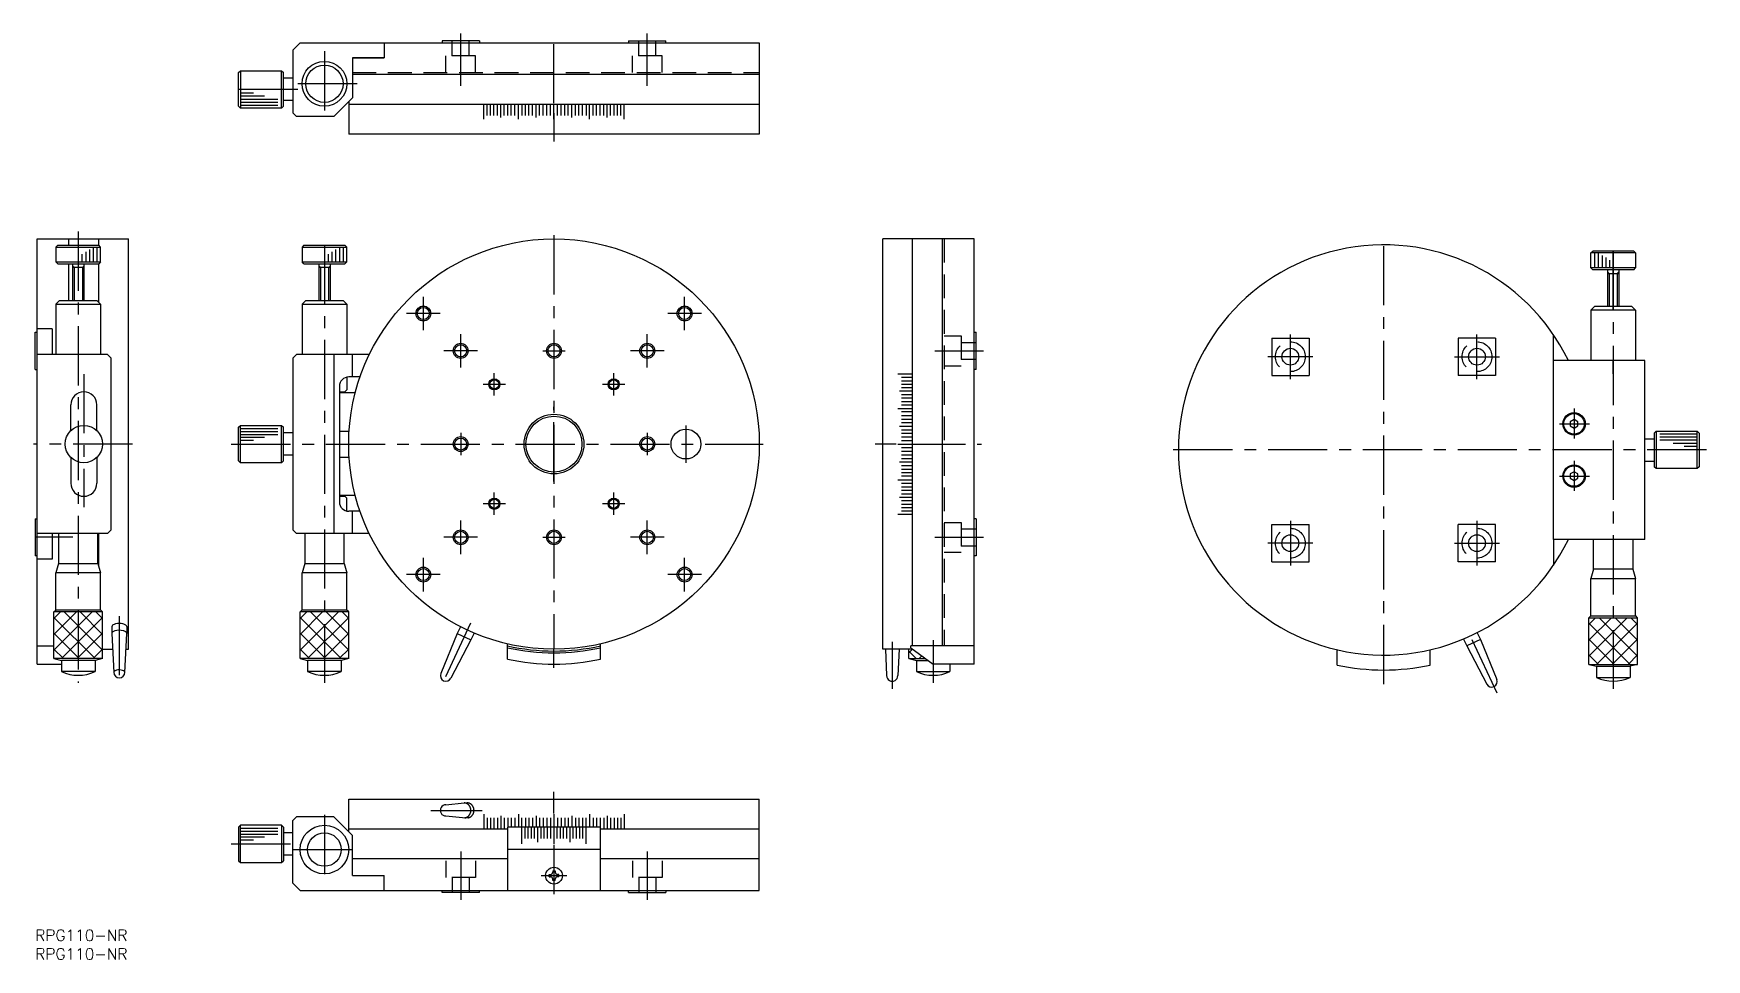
# Model space of a CAD drawing. Extents: x 0 to 448, y -8 to 240.
import ezdxf

# ---------------------------------------------------------------- set-up
doc = ezdxf.new("R2010")
doc.units = 0
doc.header["$LTSCALE"] = 0.5
doc.linetypes.add('CENTER', pattern=[50.8, 31.75, -6.35, 6.35, -6.35])
doc.linetypes.add('DASHED', pattern=[19.05, 12.7, -6.35])
for name, color, linetype in [('MSM_CENTER', 1, 'CENTER'), ('MSM_CONTINUOUS', 7, 'CONTINUOUS'), ('MSM_DASHED', 4, 'DASHED'), ('MSM_NARROW', 5, 'CONTINUOUS'), ('MSM_PART_NUMBER', 7, 'CONTINUOUS')]:
    doc.layers.add(name, color=color, linetype=linetype)
doc.styles.get("Standard").update_dxf_attribs({"font": 'txt.shx', "height": 3, "bigfont": 'bigfont.shx'})

# ---------------------------------------------------------------- blocks, each defined once
blk = doc.blocks.new('*U3')
at = {"layer": 'MSM_PART_NUMBER'}
blk.add_text('RPG110-NR', height=3, dxfattribs=at).set_placement((0, -3))
blk = doc.blocks.new('*U4')
at = {"layer": 'MSM_PART_NUMBER'}
blk.add_text('RPG110-NR', height=3, dxfattribs=at).set_placement((0, -8))

msp = doc.modelspace()

# ---------------------------------------------------------------- linework, layer by layer
at = {"layer": 'MSM_CENTER'}
for p, q in [((113.96, 226.25), (113.96, 240.31)), ((138.96, 221.58), (138.96, 239.81)), ((163.96, 226.25), (163.96, 240.31)), ((77.46, 235.53), (77.46, 218.01)), ((70.29, 225.31), (52.46, 225.31)), ((86.22, 226.77), (68.7, 226.77)), ((138.96, 218.95), (138.96, 211.31)), ((11.5, 187.21), (11.5, 66.21)), ((138.96, 186.21), (138.96, 75.21)), ((361.25, 65.83), (361.25, 185.63)), ((422.75, 166.13), (422.75, 183.96)), ((77.46, 183.53), (77.46, 66.21)), ((422.75, 181.96), (422.75, 64.63)), ((103.96, 160.71), (103.96, 169.71)), ((173.96, 160.71), (173.96, 169.71)), ((108.46, 165.21), (99.46, 165.21)), ((178.46, 165.21), (169.46, 165.21)), ((113.96, 150.71), (113.96, 159.71)), ((163.96, 150.71), (163.96, 159.71)), ((336.25, 147.63), (336.25, 159.63)), ((386.25, 147.63), (386.25, 159.63)), ((118.46, 155.21), (109.46, 155.21)), ((135.96, 155.21), (141.96, 155.21)), ((168.46, 155.21), (159.46, 155.21)), ((241.04, 155.21), (254.04, 155.21)), ((342.25, 153.63), (330.25, 153.63)), ((380.25, 153.63), (392.25, 153.63)), ((422.75, 149), (422.75, 152.63)), ((13, 148.97), (13, 113.31)), ((122.96, 143.21), (122.96, 149.21)), ((154.96, 143.21), (154.96, 149.21)), ((125.96, 146.21), (119.96, 146.21)), ((157.96, 146.21), (151.96, 146.21)), ((138.96, 120.21), (138.96, 140.21)), ((412.25, 139.71), (412.25, 131.69)), ((174.31, 135.21), (174.31, 125.21)), ((408.32, 135.63), (416.38, 135.63)), ((26, 130.21), (-0.5, 130.21)), ((52.46, 130.21), (194.96, 130.21)), ((110.96, 130.21), (116.96, 130.21)), ((113.96, 133.21), (113.96, 127.21)), ((160.96, 130.21), (166.96, 130.21)), ((163.96, 133.21), (163.96, 127.21)), ((230.68, 130.21), (225.04, 130.21)), ((233.31, 130.21), (253.54, 130.21)), ((447.75, 128.63), (304.25, 128.63)), ((412.25, 125.71), (412.25, 117.69)), ((408.32, 121.63), (416.38, 121.63)), ((122.96, 111.21), (122.96, 117.21)), ((154.96, 111.21), (154.96, 117.21)), ((125.96, 114.21), (119.96, 114.21)), ((157.96, 114.21), (151.96, 114.21)), ((113.96, 100.71), (113.96, 109.71)), ((163.96, 100.71), (163.96, 109.71)), ((336.25, 109.63), (336.25, 97.63)), ((386.25, 109.63), (386.25, 97.63)), ((10.06, 105.21), (0, 105.21)), ((118.46, 105.21), (109.46, 105.21)), ((135.96, 105.21), (141.96, 105.21)), ((168.46, 105.21), (159.46, 105.21)), ((241.04, 105.21), (254.04, 105.21)), ((342.25, 103.63), (330.25, 103.63)), ((380.25, 103.63), (392.25, 103.63)), ((103.96, 90.71), (103.96, 99.71)), ((173.96, 90.71), (173.96, 99.71)), ((108.46, 95.21), (99.46, 95.21)), ((178.46, 95.21), (169.46, 95.21)), ((22.5, 84.1), (22.5, 65.52)), ((116.56, 82.17), (108.53, 64.95)), ((229.58, 77.21), (229.58, 64.62)), ((240.54, 77.67), (240.54, 66.21)), ((391.68, 63.38), (383.65, 80.6)), ((138.96, 70.21), (138.96, 75.21)), ((138.96, 31.18), (138.96, 37)), ((105.99, 32), (119.75, 32)), ((77.46, 30.77), (77.46, 12.23)), ((52.46, 23), (70.01, 23)), ((138.96, 22.79), (138.96, 9.5)), ((69.12, 21.5), (85.8, 21.5)), ((113.96, 21), (113.96, 8)), ((163.96, 21), (163.96, 8)), ((135.56, 14.5), (142.36, 14.5))]:
    msp.add_line(p, q, dxfattribs=at)
at = {"layer": 'MSM_CONTINUOUS'}
for p, q in [((68.96, 235.81), (70.96, 237.81)), ((70.96, 237.81), (93.46, 237.81)), ((93.46, 237.81), (193.96, 237.81)), ((93.46, 237.81), (93.46, 233.81)), ((93.46, 237.81), (93.46, 233.81)), ((118.96, 238.31), (108.96, 238.31)), ((108.96, 238.31), (108.96, 237.81)), ((118.96, 238.31), (118.96, 237.81)), ((158.96, 238.31), (168.96, 238.31)), ((158.96, 238.31), (158.96, 237.81)), ((168.96, 237.81), (168.96, 238.31)), ((193.96, 237.81), (193.96, 213.31)), ((68.96, 235.81), (68.96, 219.01)), ((93.46, 233.81), (84.96, 233.81)), ((84.96, 233.81), (93.46, 233.81)), ((84.96, 233.81), (84.96, 223.01)), ((54.46, 229.81), (54.96, 230.31)), ((54.46, 220.81), (54.46, 229.81)), ((54.96, 230.31), (54.96, 220.31)), ((54.96, 230.31), (65.96, 230.31)), ((65.96, 220.31), (65.96, 230.31)), ((65.96, 230.31), (66.46, 229.81)), ((66.46, 220.81), (66.46, 229.81)), ((193.96, 229.31), (84.96, 229.31)), ((68.96, 228.31), (66.46, 228.31)), ((54.96, 220.31), (54.46, 220.81)), ((65.96, 220.31), (54.96, 220.31)), ((66.46, 220.81), (65.96, 220.31)), ((68.96, 222.31), (66.46, 222.31)), ((84.96, 223.01), (79.96, 218.01)), ((83.96, 222.01), (83.96, 213.31)), ((83.96, 221.31), (193.96, 221.31)), ((120.15, 217.31), (120.15, 221.31)), ((121.05, 218.31), (121.05, 221.31)), ((121.96, 218.31), (121.96, 221.31)), ((122.88, 218.31), (122.88, 221.31)), ((123.8, 218.31), (123.8, 221.31)), ((124.72, 217.81), (124.72, 221.31)), ((125.65, 218.31), (125.65, 221.31)), ((126.59, 218.31), (126.59, 221.31)), ((127.52, 218.31), (127.52, 221.31)), ((128.47, 218.31), (128.47, 221.31)), ((129.41, 217.31), (129.41, 221.31)), ((130.36, 221.31), (130.36, 218.31)), ((131.3, 218.31), (131.3, 221.31)), ((132.26, 218.31), (132.26, 221.31)), ((133.21, 218.31), (133.21, 221.31)), ((134.17, 217.81), (134.17, 221.31)), ((135.12, 218.31), (135.12, 221.31)), ((136.08, 218.31), (136.08, 221.31)), ((137.04, 218.31), (137.04, 221.31)), ((138, 218.31), (138, 221.31)), ((138.96, 217.31), (138.96, 221.31)), ((139.92, 218.31), (139.92, 221.31)), ((140.88, 218.31), (140.88, 221.31)), ((141.84, 218.31), (141.84, 221.31)), ((142.8, 218.31), (142.8, 221.31)), ((143.75, 217.81), (143.75, 221.31)), ((144.71, 218.31), (144.71, 221.31)), ((145.66, 218.31), (145.66, 221.31)), ((146.61, 218.31), (146.61, 221.31)), ((147.56, 221.31), (147.56, 218.31)), ((148.51, 217.31), (148.51, 221.31)), ((149.45, 218.31), (149.45, 221.31)), ((150.39, 218.31), (150.39, 221.31)), ((151.33, 218.31), (151.33, 221.31)), ((152.27, 218.31), (152.27, 221.31)), ((153.19, 217.81), (153.19, 221.31)), ((154.12, 218.31), (154.12, 221.31)), ((155.04, 218.31), (155.04, 221.31)), ((155.96, 218.31), (155.96, 221.31)), ((156.87, 218.31), (156.87, 221.31)), ((157.77, 217.31), (157.77, 221.31)), ((69.96, 218.01), (68.96, 219.01)), ((79.96, 218.01), (69.96, 218.01)), ((193.96, 213.31), (83.96, 213.31)), ((0.5, 71.21), (0.5, 185.21)), ((0.5, 185.21), (25, 185.21)), ((9, 183.53), (9, 185.21)), ((17, 183.53), (17, 185.21)), ((25, 75.21), (25, 185.21)), ((227.04, 75.21), (227.04, 185.21)), ((251.54, 185.21), (227.04, 185.21)), ((235.04, 76.13), (235.04, 185.21)), ((243.04, 76.13), (243.04, 185.21)), ((251.54, 71.21), (251.54, 185.21)), ((6, 183.53), (5.5, 183.03)), ((5.5, 183.03), (5.5, 179.03)), ((5.5, 183.03), (17.5, 183.03)), ((6, 183.53), (17, 183.53)), ((17.5, 183.03), (17, 183.53)), ((17.5, 179.03), (17.5, 183.03)), ((71.96, 183.53), (71.46, 183.03)), ((71.46, 183.03), (71.46, 179.03)), ((71.46, 183.03), (83.46, 183.03)), ((71.96, 183.53), (82.96, 183.53)), ((83.46, 183.03), (82.96, 183.53)), ((83.46, 179.03), (83.46, 183.03)), ((416.75, 181.46), (417.25, 181.96)), ((416.75, 177.46), (416.75, 181.46)), ((428.75, 181.46), (416.75, 181.46)), ((428.25, 181.96), (417.25, 181.96)), ((428.25, 181.96), (428.75, 181.46)), ((428.75, 181.46), (428.75, 177.46)), ((6, 178.53), (5.5, 179.03)), ((5.5, 179.03), (17.5, 179.03)), ((6, 178.53), (17, 178.53)), ((9, 168.71), (9, 178.53)), ((10, 178.53), (10, 168.71)), ((13, 177.53), (10, 177.53)), ((13, 178.53), (13, 168.71)), ((17.5, 179.03), (17, 178.53)), ((17, 168.21), (17, 178.53)), ((71.96, 178.53), (71.46, 179.03)), ((71.46, 179.03), (83.46, 179.03)), ((71.96, 178.53), (82.96, 178.53)), ((75.96, 178.53), (75.96, 168.71)), ((78.96, 177.53), (75.96, 177.53)), ((78.96, 178.53), (78.96, 168.71)), ((83.46, 179.03), (82.96, 178.53)), ((416.75, 177.46), (417.25, 176.96)), ((428.75, 177.46), (416.75, 177.46)), ((428.25, 176.96), (417.25, 176.96)), ((421.25, 176.96), (421.25, 167.13)), ((421.25, 175.96), (424.25, 175.96)), ((424.25, 176.96), (424.25, 167.13)), ((428.25, 176.96), (428.75, 177.46)), ((6.5, 168.71), (5.5, 167.71)), ((5.5, 167.71), (17.5, 167.71)), ((5.5, 167.71), (5.5, 154.21)), ((6.5, 168.71), (16.5, 168.71)), ((17.5, 167.71), (16.5, 168.71)), ((17.5, 167.71), (17.5, 154.21)), ((72.46, 168.71), (71.46, 167.71)), ((71.46, 167.71), (83.46, 167.71)), ((71.46, 167.71), (71.46, 154.21)), ((72.46, 168.71), (82.46, 168.71)), ((83.46, 167.71), (82.46, 168.71)), ((83.46, 167.71), (83.46, 154.21)), ((416.75, 166.13), (417.75, 167.13)), ((428.75, 166.13), (416.75, 166.13)), ((416.75, 166.13), (416.75, 152.63)), ((427.75, 167.13), (417.75, 167.13)), ((427.75, 167.13), (428.75, 166.13)), ((428.75, 166.13), (428.75, 152.63)), ((0, 150.21), (0, 160.21)), ((0, 160.21), (0.5, 160.21)), ((4.5, 161.11), (0.5, 161.11)), ((4.5, 161.11), (4.5, 154.21)), ((251.54, 160.21), (252.04, 160.21)), ((252.04, 150.21), (252.04, 160.21)), ((331.25, 158.63), (341.25, 158.63)), ((331.25, 158.63), (331.25, 148.63)), ((341.25, 158.63), (341.25, 148.63)), ((381.25, 158.63), (381.25, 148.63)), ((391.25, 158.63), (381.25, 158.63)), ((391.25, 158.63), (391.25, 148.63)), ((406.75, 152.63), (406.75, 159.53)), ((19.3, 154.21), (0.5, 154.21)), ((20.3, 153.21), (19.3, 154.21)), ((20.3, 107.21), (20.3, 153.21)), ((68.96, 153.21), (69.96, 154.21)), ((68.96, 153.21), (68.96, 107.21)), ((89.47, 154.21), (69.96, 154.21)), ((79.96, 154.21), (79.96, 106.21)), ((84.96, 148.21), (84.96, 154.21)), ((406.75, 104.63), (406.75, 152.63)), ((431.25, 152.63), (406.75, 152.63)), ((431.25, 104.63), (431.25, 152.63)), ((0, 150.21), (0.5, 150.21)), ((83.46, 148.16), (83.46, 144.71)), ((86.99, 148.21), (83.96, 148.21)), ((231.04, 149.02), (235.04, 149.02)), ((232.04, 148.11), (235.04, 148.11)), ((252.04, 150.21), (251.54, 150.21)), ((331.25, 148.63), (341.25, 148.63)), ((391.25, 148.63), (381.25, 148.63)), ((81.46, 145.71), (81.46, 114.71)), ((81.46, 144.21), (82.96, 144.21)), ((85.7, 143.95), (81.46, 143.95)), ((83.46, 144.71), (82.96, 144.21)), ((231.54, 144.44), (235.04, 144.44)), ((232.04, 147.2), (235.04, 147.2)), ((232.04, 146.29), (235.04, 146.29)), ((232.04, 145.37), (235.04, 145.37)), ((232.04, 143.51), (235.04, 143.51)), ((9.5, 133.78), (9.5, 140.71)), ((16.5, 133.78), (16.5, 140.71)), ((231.04, 139.76), (235.04, 139.76)), ((232.04, 142.58), (235.04, 142.58)), ((232.04, 141.64), (235.04, 141.64)), ((232.04, 140.7), (235.04, 140.7)), ((54.46, 134.71), (54.96, 135.21)), ((54.46, 125.71), (54.46, 134.71)), ((54.96, 135.21), (65.96, 135.21)), ((54.96, 125.21), (54.96, 135.21)), ((65.96, 125.21), (65.96, 135.21)), ((65.96, 135.21), (66.46, 134.71)), ((66.46, 125.71), (66.46, 134.71)), ((231.54, 135), (235.04, 135)), ((235.04, 138.81), (232.04, 138.81)), ((232.04, 137.86), (235.04, 137.86)), ((232.04, 136.91), (235.04, 136.91)), ((232.04, 135.96), (235.04, 135.96)), ((412.25, 136.79), (411.25, 136.21)), ((411.25, 136.21), (411.25, 135.06)), ((411.25, 135.06), (412.25, 134.48)), ((413.25, 136.21), (412.25, 136.79)), ((412.25, 134.48), (413.25, 135.06)), ((413.25, 135.06), (413.25, 136.21)), ((68.96, 133.21), (66.46, 133.21)), ((81.46, 133.71), (84.07, 133.71)), ((231.04, 130.21), (235.04, 130.21)), ((232.04, 134.04), (235.04, 134.04)), ((232.04, 133.09), (235.04, 133.09)), ((232.04, 132.13), (235.04, 132.13)), ((232.04, 131.17), (235.04, 131.17)), ((431.25, 131.63), (433.75, 131.63)), ((433.75, 133.13), (434.25, 133.63)), ((433.75, 133.13), (433.75, 124.13)), ((434.25, 133.63), (434.25, 123.63)), ((434.25, 133.63), (445.25, 133.63)), ((445.25, 123.63), (445.25, 133.63)), ((445.25, 133.63), (445.75, 133.13)), ((445.75, 133.13), (445.75, 124.13)), ((9.5, 126.64), (9.5, 119.71)), ((16.5, 126.64), (16.5, 119.71)), ((54.96, 125.21), (54.46, 125.71)), ((66.46, 125.71), (65.96, 125.21)), ((68.96, 127.21), (66.46, 127.21)), ((81.46, 126.71), (84.07, 126.71)), ((232.04, 129.25), (235.04, 129.25)), ((232.04, 128.29), (235.04, 128.29)), ((232.04, 127.33), (235.04, 127.33)), ((232.04, 126.37), (235.04, 126.37)), ((431.25, 125.63), (433.75, 125.63)), ((65.96, 125.21), (54.96, 125.21)), ((231.54, 125.41), (235.04, 125.41)), ((232.04, 124.46), (235.04, 124.46)), ((232.04, 123.5), (235.04, 123.5)), ((232.04, 122.55), (235.04, 122.55)), ((235.04, 121.6), (232.04, 121.6)), ((412.25, 122.79), (411.25, 122.21)), ((411.25, 122.21), (411.25, 121.06)), ((411.25, 121.06), (412.25, 120.48)), ((413.25, 122.21), (412.25, 122.79)), ((412.25, 120.48), (413.25, 121.06)), ((413.25, 121.06), (413.25, 122.21)), ((434.25, 123.63), (433.75, 124.13)), ((445.25, 123.63), (434.25, 123.63)), ((445.75, 124.13), (445.25, 123.63)), ((231.04, 120.66), (235.04, 120.66)), ((232.04, 119.71), (235.04, 119.71)), ((232.04, 118.77), (235.04, 118.77)), ((232.04, 117.83), (235.04, 117.83)), ((232.04, 116.9), (235.04, 116.9)), ((85.7, 116.46), (81.46, 116.46)), ((81.46, 116.21), (82.96, 116.21)), ((83.46, 115.71), (82.96, 116.21)), ((83.46, 112.26), (83.46, 115.71)), ((86.99, 112.21), (83.96, 112.21)), ((84.96, 106.21), (84.96, 112.21)), ((231.54, 115.97), (235.04, 115.97)), ((232.04, 115.05), (235.04, 115.05)), ((232.04, 114.13), (235.04, 114.13)), ((232.04, 113.21), (235.04, 113.21)), ((232.04, 112.3), (235.04, 112.3)), ((0, 110.21), (0, 100.21)), ((0, 110.21), (0.5, 110.21)), ((231.04, 111.4), (235.04, 111.4)), ((252.04, 110.21), (251.54, 110.21)), ((252.04, 110.21), (252.04, 100.21)), ((331.25, 108.63), (341.25, 108.63)), ((331.25, 98.63), (331.25, 108.63)), ((341.25, 98.63), (341.25, 108.63)), ((381.25, 98.63), (381.25, 108.63)), ((391.25, 108.63), (381.25, 108.63)), ((391.25, 98.63), (391.25, 108.63)), ((19.3, 106.21), (0.5, 106.21)), ((4.5, 106.21), (4.5, 99.31)), ((6.25, 106.21), (6.25, 98.21)), ((16.75, 98.21), (16.75, 106.21)), ((17, 97.37), (17, 106.21)), ((19.3, 106.21), (20.3, 107.21)), ((69.96, 106.21), (68.96, 107.21)), ((89.47, 106.21), (69.96, 106.21)), ((72.21, 106.21), (72.21, 98.21)), ((82.71, 98.21), (82.71, 106.21)), ((431.25, 104.63), (406.75, 104.63)), ((406.75, 104.63), (406.75, 97.73)), ((417.5, 96.63), (417.5, 104.63)), ((428, 104.63), (428, 96.63)), ((0.5, 100.21), (0, 100.21)), ((4.5, 99.31), (0.5, 99.31)), ((252.04, 100.21), (251.54, 100.21)), ((331.25, 98.63), (341.25, 98.63)), ((391.25, 98.63), (381.25, 98.63)), ((6.25, 98.21), (5.5, 95.71)), ((17.5, 95.71), (5.5, 95.71)), ((5.5, 85.71), (5.5, 95.71)), ((6.25, 98.21), (16.75, 98.21)), ((16.75, 98.21), (17.5, 95.71)), ((17.5, 85.71), (17.5, 95.71)), ((72.21, 98.21), (71.46, 95.71)), ((83.46, 95.71), (71.46, 95.71)), ((71.46, 85.71), (71.46, 95.71)), ((72.21, 98.21), (82.71, 98.21)), ((82.71, 98.21), (83.46, 95.71)), ((83.46, 85.71), (83.46, 95.71)), ((417.5, 96.63), (416.75, 94.13)), ((416.75, 94.13), (428.75, 94.13)), ((416.75, 84.13), (416.75, 94.13)), ((428, 96.63), (417.5, 96.63)), ((428, 96.63), (428.75, 94.13)), ((428.75, 84.13), (428.75, 94.13)), ((4.98, 85.21), (5.48, 85.71)), ((18.02, 85.21), (4.98, 85.21)), ((4.98, 72.71), (4.98, 85.21)), ((17.5, 85.71), (5.5, 85.71)), ((18.02, 85.21), (17.52, 85.71)), ((18.02, 72.71), (18.02, 85.21)), ((70.94, 85.21), (71.44, 85.71)), ((83.98, 85.21), (70.94, 85.21)), ((70.94, 72.71), (70.94, 85.21)), ((83.46, 85.71), (71.46, 85.71)), ((83.98, 85.21), (83.48, 85.71)), ((83.98, 72.71), (83.98, 85.21)), ((20.5, 81.26), (20.5, 79.44)), ((24.5, 81.26), (24.5, 79.43)), ((113.9, 81.2), (113.06, 79.39)), ((416.23, 83.63), (416.73, 84.13)), ((416.23, 71.13), (416.23, 83.63)), ((416.23, 83.63), (429.27, 83.63)), ((416.75, 84.13), (428.75, 84.13)), ((429.27, 83.63), (428.77, 84.13)), ((429.27, 71.13), (429.27, 83.63)), ((20.5, 79.43), (21, 69.01)), ((22.5, 80.29), (22.34, 80.29)), ((22.66, 80.29), (22.5, 80.29)), ((24, 69.01), (24.5, 79.43)), ((113.06, 79.39), (108.62, 68.7)), ((116.68, 77.7), (111.34, 67.43)), ((113.06, 79.39), (116.68, 77.7)), ((117.53, 79.51), (116.68, 77.7)), ((126.46, 72.55), (126.46, 76.65)), ((151.46, 72.55), (151.46, 76.65)), ((382.68, 77.94), (383.53, 76.13)), ((387.15, 77.82), (383.53, 76.13)), ((386.31, 79.63), (387.15, 77.82)), ((387.15, 77.82), (391.59, 67.13)), ((0.5, 76.13), (5, 76.13)), ((18.02, 72.71), (4.98, 72.71)), ((4.98, 72.71), (7, 72.21)), ((16, 72.21), (7, 72.21)), ((7, 72.21), (7, 69.21)), ((18.02, 72.71), (16, 72.21)), ((16, 72.21), (16, 69.21)), ((18, 75.21), (20.66, 75.21)), ((24.34, 75.21), (25, 75.21)), ((83.98, 72.71), (70.94, 72.71)), ((70.94, 72.71), (72.96, 72.21)), ((81.96, 72.21), (72.96, 72.21)), ((72.96, 72.21), (72.96, 69.21)), ((83.98, 72.71), (81.96, 72.21)), ((81.96, 72.21), (81.96, 69.21)), ((235.04, 75.21), (227.04, 75.21)), ((227.74, 75.21), (228.08, 68.12)), ((231.42, 75.21), (231.08, 68.12)), ((234.02, 72.71), (234.02, 75.21)), ((234.02, 72.71), (236.04, 72.21)), ((234.02, 72.71), (238.5, 72.71)), ((251.54, 76.13), (234.54, 76.13)), ((234.54, 75.62), (234.54, 76.13)), ((234.54, 75.62), (240.54, 71.21)), ((236.04, 72.21), (239.18, 72.21)), ((236.04, 72.21), (236.04, 69.21)), ((240.56, 76.13), (240.56, 71.21)), ((348.75, 70.97), (348.75, 75.07)), ((373.75, 70.97), (373.75, 75.07)), ((383.53, 76.13), (388.87, 65.86)), ((0.5, 71.21), (7, 71.21)), ((16, 69.21), (7, 69.21)), ((81.96, 69.21), (72.96, 69.21)), ((236.04, 69.21), (245.04, 69.21)), ((251.54, 71.21), (240.54, 71.21)), ((245.04, 71.21), (245.04, 69.21)), ((416.23, 71.13), (429.27, 71.13)), ((416.23, 71.13), (418.25, 70.63)), ((418.25, 70.63), (427.25, 70.63)), ((418.25, 70.63), (418.25, 67.63)), ((418.25, 67.63), (427.25, 67.63)), ((429.27, 71.13), (427.25, 70.63)), ((427.25, 70.63), (427.25, 67.63)), ((83.96, 35), (193.96, 35)), ((83.96, 26.3), (83.96, 35)), ((110.01, 33.5), (114.87, 34)), ((114.87, 34), (115.72, 34)), ((114.95, 34), (114.87, 34)), ((115.02, 33.99), (114.95, 34)), ((115.1, 33.98), (115.02, 33.99)), ((115.17, 33.97), (115.1, 33.98)), ((115.25, 33.96), (115.17, 33.97)), ((115.32, 33.94), (115.25, 33.96)), ((115.39, 33.91), (115.32, 33.94)), ((115.47, 33.89), (115.39, 33.91)), ((115.54, 33.86), (115.47, 33.89)), ((115.61, 33.83), (115.54, 33.86)), ((115.68, 33.79), (115.61, 33.83)), ((115.74, 33.75), (115.68, 33.79)), ((115.79, 34), (115.72, 34)), ((115.81, 33.71), (115.74, 33.75)), ((115.87, 33.99), (115.79, 34)), ((115.87, 33.67), (115.81, 33.71)), ((115.94, 33.98), (115.87, 33.99)), ((115.93, 33.62), (115.87, 33.67)), ((116, 33.57), (115.93, 33.62)), ((116.02, 33.97), (115.94, 33.98)), ((116.05, 33.51), (116, 33.57)), ((116.09, 33.96), (116.02, 33.97)), ((116.11, 33.46), (116.05, 33.51)), ((116.17, 33.94), (116.09, 33.96)), ((116.16, 33.4), (116.11, 33.46)), ((116.22, 33.34), (116.16, 33.4)), ((116.24, 33.91), (116.17, 33.94)), ((116.27, 33.28), (116.22, 33.34)), ((116.31, 33.89), (116.24, 33.91)), ((116.31, 33.21), (116.27, 33.28)), ((116.38, 33.86), (116.31, 33.89)), ((116.36, 33.14), (116.31, 33.21)), ((116.4, 33.07), (116.36, 33.14)), ((116.45, 33.83), (116.38, 33.86)), ((116.44, 33), (116.4, 33.07)), ((116.48, 32.93), (116.44, 33)), ((116.52, 33.79), (116.45, 33.83)), ((116.51, 32.85), (116.48, 32.93)), ((116.54, 32.78), (116.51, 32.85)), ((116.59, 33.75), (116.52, 33.79)), ((116.57, 32.7), (116.54, 32.78)), ((116.59, 32.62), (116.57, 32.7)), ((116.57, 31.31), (116.6, 31.39)), ((116.65, 33.71), (116.59, 33.75)), ((116.62, 32.54), (116.59, 32.62)), ((116.6, 31.39), (116.62, 31.47)), ((116.63, 32.46), (116.62, 32.54)), ((116.62, 31.47), (116.64, 31.55)), ((116.65, 32.38), (116.63, 32.46)), ((116.64, 31.55), (116.65, 31.63)), ((116.72, 33.67), (116.65, 33.71)), ((116.66, 32.29), (116.65, 32.38)), ((116.65, 31.63), (116.66, 31.71)), ((116.67, 32.21), (116.66, 32.29)), ((116.66, 31.71), (116.67, 31.79)), ((116.68, 32.13), (116.67, 32.21)), ((116.67, 31.79), (116.68, 31.88)), ((116.68, 32.04), (116.68, 32.13)), ((116.68, 31.96), (116.68, 32.04)), ((116.68, 31.88), (116.68, 31.96)), ((116.78, 33.62), (116.72, 33.67)), ((116.84, 33.57), (116.78, 33.62)), ((116.9, 33.51), (116.84, 33.57)), ((116.96, 33.46), (116.9, 33.51)), ((117.01, 33.4), (116.96, 33.46)), ((117.06, 33.34), (117.01, 33.4)), ((117.11, 33.28), (117.06, 33.34)), ((117.16, 33.21), (117.11, 33.28)), ((117.2, 33.14), (117.16, 33.21)), ((117.25, 33.07), (117.2, 33.14)), ((117.28, 33), (117.25, 33.07)), ((117.32, 32.93), (117.28, 33)), ((117.35, 32.85), (117.32, 32.93)), ((117.39, 32.78), (117.35, 32.85)), ((117.41, 32.7), (117.39, 32.78)), ((117.44, 32.62), (117.41, 32.7)), ((117.42, 31.31), (117.44, 31.39)), ((117.46, 32.54), (117.44, 32.62)), ((117.44, 31.39), (117.46, 31.47)), ((117.48, 32.46), (117.46, 32.54)), ((117.46, 31.47), (117.48, 31.55)), ((117.5, 32.38), (117.48, 32.46)), ((117.48, 31.55), (117.5, 31.63)), ((117.51, 32.29), (117.5, 32.38)), ((117.5, 31.63), (117.51, 31.71)), ((117.52, 32.21), (117.51, 32.29)), ((117.51, 31.71), (117.52, 31.79)), ((117.52, 32.13), (117.52, 32.21)), ((117.53, 32.04), (117.52, 32.13)), ((117.52, 31.88), (117.53, 31.96)), ((117.52, 31.79), (117.52, 31.88)), ((117.53, 31.96), (117.53, 32.04)), ((193.96, 10.5), (193.96, 35)), ((54.96, 28), (54.46, 27.5)), ((54.46, 27.5), (54.46, 18.5)), ((65.96, 28), (54.96, 28)), ((54.96, 18), (54.96, 28)), ((65.96, 28), (65.96, 18)), ((66.46, 27.5), (65.96, 28)), ((66.46, 27.5), (66.46, 18.5)), ((69.96, 30.3), (68.96, 29.3)), ((68.96, 12.5), (68.96, 29.3)), ((79.96, 30.3), (69.96, 30.3)), ((84.96, 25.3), (79.96, 30.3)), ((126.46, 27), (83.96, 27)), ((110.01, 30.5), (115.36, 30.02)), ((115.1, 30.02), (115.18, 30.03)), ((115.95, 30.02), (115.1, 30.02)), ((115.18, 30.03), (115.25, 30.04)), ((115.25, 30.04), (115.33, 30.06)), ((115.33, 30.06), (115.4, 30.09)), ((115.4, 30.09), (115.47, 30.11)), ((115.47, 30.11), (115.54, 30.14)), ((115.54, 30.14), (115.61, 30.18)), ((115.61, 30.18), (115.68, 30.21)), ((115.68, 30.21), (115.75, 30.25)), ((115.75, 30.25), (115.81, 30.29)), ((115.81, 30.29), (115.88, 30.34)), ((115.88, 30.34), (115.94, 30.38)), ((115.94, 30.38), (116, 30.44)), ((115.95, 30.02), (116.02, 30.03)), ((116, 30.44), (116.06, 30.49)), ((116.02, 30.03), (116.1, 30.04)), ((116.06, 30.49), (116.11, 30.55)), ((116.1, 30.04), (116.17, 30.06)), ((116.11, 30.55), (116.17, 30.6)), ((116.17, 30.6), (116.22, 30.67)), ((116.17, 30.06), (116.24, 30.09)), ((116.22, 30.67), (116.27, 30.73)), ((116.24, 30.09), (116.32, 30.11)), ((116.27, 30.73), (116.32, 30.79)), ((116.32, 30.79), (116.36, 30.86)), ((116.32, 30.11), (116.39, 30.14)), ((116.36, 30.86), (116.4, 30.93)), ((116.39, 30.14), (116.46, 30.18)), ((116.4, 30.93), (116.44, 31)), ((116.44, 31), (116.48, 31.08)), ((116.46, 30.18), (116.53, 30.21)), ((116.48, 31.08), (116.51, 31.15)), ((116.51, 31.15), (116.54, 31.23)), ((116.53, 30.21), (116.59, 30.25)), ((116.54, 31.23), (116.57, 31.31)), ((116.59, 30.25), (116.66, 30.29)), ((116.66, 30.29), (116.72, 30.34)), ((116.72, 30.34), (116.78, 30.38)), ((116.78, 30.38), (116.84, 30.44)), ((116.84, 30.44), (116.9, 30.49)), ((116.9, 30.49), (116.96, 30.55)), ((116.96, 30.55), (117.01, 30.6)), ((117.01, 30.6), (117.07, 30.67)), ((117.07, 30.67), (117.11, 30.73)), ((117.11, 30.73), (117.16, 30.79)), ((117.16, 30.79), (117.21, 30.86)), ((117.21, 30.86), (117.25, 30.93)), ((117.25, 30.93), (117.29, 31)), ((117.29, 31), (117.32, 31.08)), ((117.32, 31.08), (117.36, 31.15)), ((117.36, 31.15), (117.39, 31.23)), ((117.39, 31.23), (117.42, 31.31)), ((120.15, 31), (120.15, 27)), ((121.05, 30), (121.05, 27)), ((121.96, 30), (121.96, 27)), ((122.88, 30), (122.88, 27)), ((123.8, 30), (123.8, 27)), ((124.72, 30.5), (124.72, 27)), ((125.65, 30), (125.65, 27)), ((151.46, 27.5), (126.46, 27.5)), ((126.46, 27.5), (126.46, 10.5)), ((126.59, 30), (126.59, 27.5)), ((127.52, 30), (127.52, 27.5)), ((128.47, 30), (128.47, 27.5)), ((129.41, 31), (129.41, 27.5)), ((130.36, 23), (130.36, 30)), ((131.21, 24.5), (131.21, 27.5)), ((131.3, 30), (131.3, 27.5)), ((132.07, 24.5), (132.07, 27.5)), ((132.26, 30), (132.26, 27.5)), ((132.92, 24.5), (132.92, 27.5)), ((133.21, 30), (133.21, 27.5)), ((133.78, 24.5), (133.78, 27.5)), ((134.17, 30.5), (134.17, 27.5)), ((134.64, 23.5), (134.64, 27.5)), ((135.12, 30), (135.12, 27.5)), ((135.51, 24.5), (135.51, 27.5)), ((136.08, 30), (136.08, 27.5)), ((136.37, 24.5), (136.37, 27.5)), ((137.04, 30), (137.04, 27.5)), ((137.23, 24.5), (137.23, 27.5)), ((138, 30), (138, 27.5)), ((138.1, 24.5), (138.1, 27.5)), ((138.96, 31), (138.96, 23)), ((139.82, 24.5), (139.82, 27.5)), ((139.92, 30), (139.92, 27.5)), ((140.69, 24.5), (140.69, 27.5)), ((140.88, 30), (140.88, 27.5)), ((141.55, 24.5), (141.55, 27.5)), ((141.84, 30), (141.84, 27.5)), ((142.41, 24.5), (142.41, 27.5)), ((142.8, 30), (142.8, 27.5)), ((143.27, 23.5), (143.27, 27.5)), ((143.75, 30.5), (143.75, 27.5)), ((144.14, 24.5), (144.14, 27.5)), ((144.71, 30), (144.71, 27.5)), ((144.99, 24.5), (144.99, 27.5)), ((145.66, 30), (145.66, 27.5)), ((145.85, 24.5), (145.85, 27.5)), ((146.61, 30), (146.61, 27.5)), ((146.71, 24.5), (146.71, 27.5)), ((147.56, 23), (147.56, 30)), ((148.51, 31), (148.51, 27.5)), ((149.45, 30), (149.45, 27.5)), ((150.39, 30), (150.39, 27.5)), ((151.33, 30), (151.33, 27.5)), ((151.46, 10.5), (151.46, 27.5)), ((193.96, 27), (151.46, 27)), ((152.27, 30), (152.27, 27)), ((153.19, 30.5), (153.19, 27)), ((154.12, 30), (154.12, 27)), ((155.04, 30), (155.04, 27)), ((155.96, 30), (155.96, 27)), ((156.87, 30), (156.87, 27)), ((157.77, 31), (157.77, 27)), ((68.96, 26), (66.46, 26)), ((84.96, 14.5), (84.96, 25.3)), ((54.46, 18.5), (54.96, 18)), ((54.96, 18), (65.96, 18)), ((65.96, 18), (66.46, 18.5)), ((68.96, 20), (66.46, 20)), ((126.46, 19), (84.96, 19)), ((151.46, 21.48), (126.46, 21.48)), ((193.96, 19), (151.46, 19)), ((84.96, 14.5), (93.46, 14.5)), ((93.46, 10.5), (93.46, 14.5)), ((137.66, 14.15), (137.66, 14.85)), ((137.66, 14.85), (138.02, 14.85)), ((137.66, 14.15), (138.02, 14.15)), ((138.61, 15.8), (139.31, 15.8)), ((138.61, 15.8), (138.61, 15.44)), ((138.61, 13.2), (138.61, 13.56)), ((139.31, 15.8), (139.31, 15.44)), ((139.31, 13.2), (139.31, 13.56)), ((140.26, 14.85), (139.9, 14.85)), ((140.26, 14.15), (139.9, 14.15)), ((140.26, 14.15), (140.26, 14.85)), ((68.96, 12.5), (70.96, 10.5)), ((70.96, 10.5), (93.46, 10.5)), ((93.46, 10.5), (193.96, 10.5)), ((108.96, 10), (108.96, 10.5)), ((118.96, 10), (108.96, 10)), ((118.96, 10), (118.96, 10.5)), ((139.31, 13.2), (138.61, 13.2)), ((158.96, 10), (158.96, 10.5)), ((158.96, 10), (168.96, 10)), ((168.96, 10.5), (168.96, 10))]:
    msp.add_line(p, q, dxfattribs=at)
for centre, radius in [((77.46, 226.81), 6), ((77.46, 226.81), 5), ((138.96, 130.21), 55), ((103.96, 165.21), 1.62), ((173.96, 165.21), 1.62), ((113.96, 155.21), 1.62), ((138.96, 155.21), 1.62), ((163.96, 155.21), 1.62), ((336.25, 153.63), 2.25), ((386.25, 153.63), 2.25), ((122.96, 146.21), 1.23), ((154.96, 146.21), 1.23), ((13, 130.21), 5), ((138.96, 130.21), 7.5), ((412.25, 135.63), 3), ((412.25, 135.63), 2.75), ((113.96, 130.21), 1.62), ((163.96, 130.21), 1.62), ((174.31, 130.21), 4), ((412.25, 121.63), 3), ((412.25, 121.63), 2.75), ((122.96, 114.21), 1.23), ((154.96, 114.21), 1.23), ((113.96, 105.21), 1.62), ((138.96, 105.21), 1.62), ((163.96, 105.21), 1.62), ((336.25, 103.63), 2.25), ((386.25, 103.63), 2.25), ((103.96, 95.21), 1.62), ((173.96, 95.21), 1.62), ((77.46, 21.5), 6.52), ((77.46, 21.5), 4.5), ((138.96, 14.5), 2.25)]:
    msp.add_circle(centre, radius, dxfattribs=at)
for centre, radius, start, end in [((361.25, 128.63), 55, 25.8721, 334.1279), ((83.96, 145.71), 2.5, 90, 180), ((13, 140.71), 3.5, 0, 180), ((13, 119.71), 3.5, 180, 0), ((83.96, 114.71), 2.5, 180, 270), ((21, 81.22), 0.504, 126.4993, 176.1308), ((21.89, 80.07), 1.96, 100.9656, 127.3177), ((22.5, 77.63), 4.47, 77.2838, 102.7109), ((23.11, 80.05), 1.98, 55.482, 79.1231), ((23.95, 81.21), 0.548, 5.2418, 59.4558), ((20.97, 79.42), 0.473, 132.7665, 179.1812), ((21.7, 78.61), 1.56, 104.0655, 132.325), ((22.51, 75.89), 4.4, 76.3354, 105.5671), ((23.15, 78.33), 1.88, 52.9649, 77.8966), ((23.96, 79.39), 0.545, 5.7195, 53.48), ((138.96, 130.21), 55.5, 256.9839, 283.0161), ((138.96, 130.21), 56, 257.1021, 282.8979), ((138.96, 130.21), 59, 257.7684, 282.2316), ((11.5, 78.83), 10.62, 244.9423, 295.0577), ((21.36, 69), 0.359, 132.887, 176.7034), ((22.5, 69.02), 1.5, 180, 360), ((21.98, 68.27), 1.32, 101.5823, 131.0721), ((22.5, 66.36), 3.3, 74.4328, 103.6646), ((23.1, 68.4), 1.17, 47.6748, 75.9348), ((23.64, 69), 0.357, 2.0439, 47.1658), ((77.46, 78.83), 10.62, 244.9423, 295.0577), ((110.01, 68.12), 1.5, 157.4825, 332.5174), ((229.58, 68.12), 1.5, 179.9999, 0.0001), ((240.54, 78.83), 10.62, 244.9423, 295.0577), ((361.25, 128.63), 59, 257.7684, 282.2316), ((422.75, 77.26), 10.62, 244.9423, 295.0577), ((390.2, 66.55), 1.5, 207.4825, 22.5175), ((110.01, 32), 1.5, 89.9999, 270), ((138.02, 15.44), 0.59, 270, 0), ((138.02, 13.56), 0.59, 0, 90), ((139.9, 15.44), 0.59, 180, 270), ((139.9, 13.56), 0.59, 90, 180)]:
    msp.add_arc(centre, radius, start, end, dxfattribs=at)
at = {"layer": 'MSM_DASHED'}
for p, q in [((111.71, 234.31), (111.71, 238.31)), ((116.21, 234.31), (116.21, 238.31)), ((161.71, 234.31), (161.71, 238.31)), ((166.21, 234.31), (166.21, 238.31)), ((109.96, 229.81), (109.96, 234.31)), ((117.96, 234.31), (109.96, 234.31)), ((117.96, 229.81), (117.96, 234.31)), ((167.96, 234.31), (159.96, 234.31)), ((159.96, 229.81), (159.96, 234.31)), ((167.96, 229.81), (167.96, 234.31)), ((84.96, 229.81), (193.96, 229.81)), ((243.54, 185.21), (243.54, 76.13)), ((243.54, 159.21), (248.04, 159.21)), ((248.04, 159.21), (248.04, 151.21)), ((248.04, 157.46), (252.04, 157.46)), ((248.04, 152.96), (252.04, 152.96)), ((243.54, 151.21), (248.04, 151.21)), ((243.54, 109.21), (248.04, 109.21)), ((248.04, 109.21), (248.04, 101.21)), ((248.04, 107.46), (252.04, 107.46)), ((243.54, 101.21), (248.04, 101.21)), ((248.04, 102.96), (252.04, 102.96)), ((109.96, 18.5), (109.96, 14)), ((117.96, 18.5), (117.96, 14)), ((159.96, 18.5), (159.96, 14)), ((167.96, 18.5), (167.96, 14)), ((117.96, 14), (109.96, 14)), ((111.71, 14), (111.71, 10)), ((116.21, 14), (116.21, 10)), ((167.96, 14), (159.96, 14)), ((161.71, 14), (161.71, 10)), ((166.21, 14), (166.21, 10))]:
    msp.add_line(p, q, dxfattribs=at)
for centre in [(336.25, 153.63), (386.25, 153.63), (336.25, 103.63), (386.25, 103.63)]:
    msp.add_circle(centre, 4, dxfattribs=at)
at = {"layer": 'MSM_NARROW'}
for p, q in [((58.48, 224.31), (54.96, 224.31)), ((61.42, 223.51), (54.96, 223.51)), ((54.96, 222.71), (64.96, 222.71)), ((54.96, 221.91), (64.96, 221.91)), ((54.96, 221.11), (64.96, 221.11)), ((12.5, 181.11), (12.5, 179.03)), ((13.5, 181.78), (13.5, 179.03)), ((14.5, 182.37), (14.5, 179.03)), ((15.5, 183.03), (15.5, 179.03)), ((16.5, 183.03), (16.5, 179.03)), ((78.46, 181.11), (78.46, 179.03)), ((79.46, 181.78), (79.46, 179.03)), ((80.46, 182.37), (80.46, 179.03)), ((81.46, 183.03), (81.46, 179.03)), ((82.46, 183.03), (82.46, 179.03)), ((417.75, 181.46), (417.75, 177.46)), ((418.75, 181.46), (418.75, 177.46)), ((419.75, 180.8), (419.75, 177.46)), ((420.75, 180.2), (420.75, 177.46)), ((421.75, 179.53), (421.75, 177.46)), ((10.4, 177.53), (10, 177.93)), ((10.4, 177.53), (10.4, 168.71)), ((12.6, 177.53), (13, 177.93)), ((12.6, 177.53), (12.6, 168.71)), ((76.36, 177.53), (75.96, 177.93)), ((76.36, 177.53), (76.36, 168.71)), ((78.56, 177.53), (78.96, 177.93)), ((78.56, 177.53), (78.56, 168.71)), ((421.65, 175.96), (421.25, 176.36)), ((421.65, 175.96), (421.65, 167.13)), ((423.85, 175.96), (424.25, 176.36)), ((423.85, 175.96), (423.85, 167.13)), ((54.96, 134.41), (64.96, 134.41)), ((54.96, 133.61), (64.96, 133.61)), ((54.96, 132.81), (64.96, 132.81)), ((61.42, 132.01), (54.96, 132.01)), ((58.48, 131.21), (54.96, 131.21)), ((445.25, 132.83), (435.25, 132.83)), ((445.25, 132.03), (435.25, 132.03)), ((445.25, 131.23), (435.25, 131.23)), ((438.79, 130.43), (445.25, 130.43)), ((441.73, 129.63), (445.25, 129.63)), ((14, 116.35), (14, 116.21)), ((4.98, 74.95), (15.24, 85.21)), ((4.98, 79.19), (11, 85.21)), ((4.98, 83.43), (6.76, 85.21)), ((7.76, 85.21), (18.02, 74.95)), ((12, 85.21), (18.02, 79.19)), ((16.24, 85.21), (18.02, 83.43)), ((70.94, 74.95), (81.2, 85.21)), ((70.94, 79.19), (76.96, 85.21)), ((70.94, 83.43), (72.72, 85.21)), ((73.72, 85.21), (83.98, 74.95)), ((77.96, 85.21), (83.98, 79.19)), ((82.2, 85.21), (83.98, 83.43)), ((4.98, 83.74), (16.01, 72.71)), ((6.99, 72.71), (18.02, 83.74)), ((70.94, 83.74), (81.98, 72.71)), ((72.95, 72.71), (83.98, 83.74)), ((426.49, 83.63), (416.23, 73.37)), ((422.25, 83.63), (416.23, 77.62)), ((418.01, 83.63), (416.23, 81.86)), ((427.27, 71.13), (416.23, 82.17)), ((429.27, 82.17), (418.24, 71.13)), ((429.27, 73.37), (419.01, 83.63)), ((429.27, 77.62), (423.25, 83.63)), ((429.27, 81.86), (427.49, 83.63)), ((4.98, 79.5), (11.77, 72.71)), ((11.23, 72.71), (18.02, 79.5)), ((70.94, 79.5), (77.73, 72.71)), ((77.19, 72.71), (83.98, 79.5)), ((423.02, 71.13), (416.23, 77.92)), ((429.27, 77.92), (422.48, 71.13)), ((4.98, 75.25), (7.53, 72.71)), ((15.47, 72.71), (18.02, 75.25)), ((70.94, 75.25), (73.49, 72.71)), ((81.43, 72.71), (83.98, 75.25)), ((234.02, 74.21), (235.01, 75.21)), ((234.02, 74.67), (235.99, 72.71)), ((236.76, 72.71), (237.49, 73.44)), ((418.78, 71.13), (416.23, 73.68)), ((429.27, 73.68), (426.72, 71.13)), ((54.96, 27.2), (64.96, 27.2)), ((54.96, 26.4), (64.96, 26.4)), ((54.96, 25.6), (64.96, 25.6)), ((61.42, 24.8), (54.96, 24.8)), ((58.48, 24), (54.96, 24))]:
    msp.add_line(p, q, dxfattribs=at)
for centre, radius in [((103.96, 165.21), 2), ((173.96, 165.21), 2), ((113.96, 155.21), 2), ((138.96, 155.21), 2), ((163.96, 155.21), 2), ((122.96, 146.21), 1.5), ((154.96, 146.21), 1.5), ((138.96, 130.21), 8), ((113.96, 130.21), 2), ((163.96, 130.21), 2), ((122.96, 114.21), 1.5), ((154.96, 114.21), 1.5), ((113.96, 105.21), 2), ((138.96, 105.21), 2), ((163.96, 105.21), 2), ((103.96, 95.21), 2), ((173.96, 95.21), 2)]:
    msp.add_circle(centre, radius, dxfattribs=at)

# ---------------------------------------------------------------- block references
at = {"layer": 'MSM_CONTINUOUS'}
for name in ['*U3', '*U4']:
    msp.add_blockref(name, (0, 0), dxfattribs=at)

doc.saveas('drawing.dxf')
